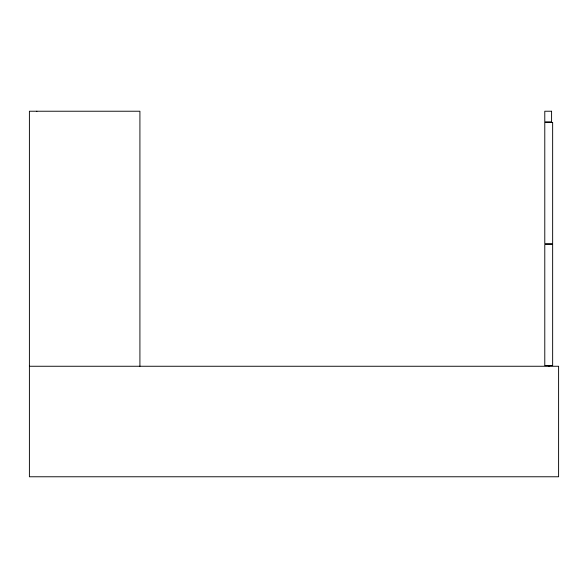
<?xml version="1.0" encoding="UTF-8"?>
<svg xmlns="http://www.w3.org/2000/svg" width="588" height="588" viewBox="0 0 588 588"><rect width="100%" height="100%" fill="white"/><g stroke="black" fill="none" stroke-linecap="round" stroke-linejoin="round"><path stroke-width="0.88" d="M29.4 366.258L558.6 366.258L558.6 476.772L29.4 476.772L29.4 111.228L139.915 111.228L139.915 366.258M36.838 111.228A1.066 1.066 0 0 1 36.816 111.448M549.089 366.589A1.066 1.066 0 0 1 549.038 366.258M551.588 111.228L544.782 111.228L544.782 121.848L551.588 121.848L551.588 111.228M552.646 122.488L544.782 122.488L544.782 243.63L552.646 243.63L552.646 122.488M552.646 244.483L544.782 244.483L544.782 365.626L552.646 365.626L552.646 244.483"/></g></svg>
